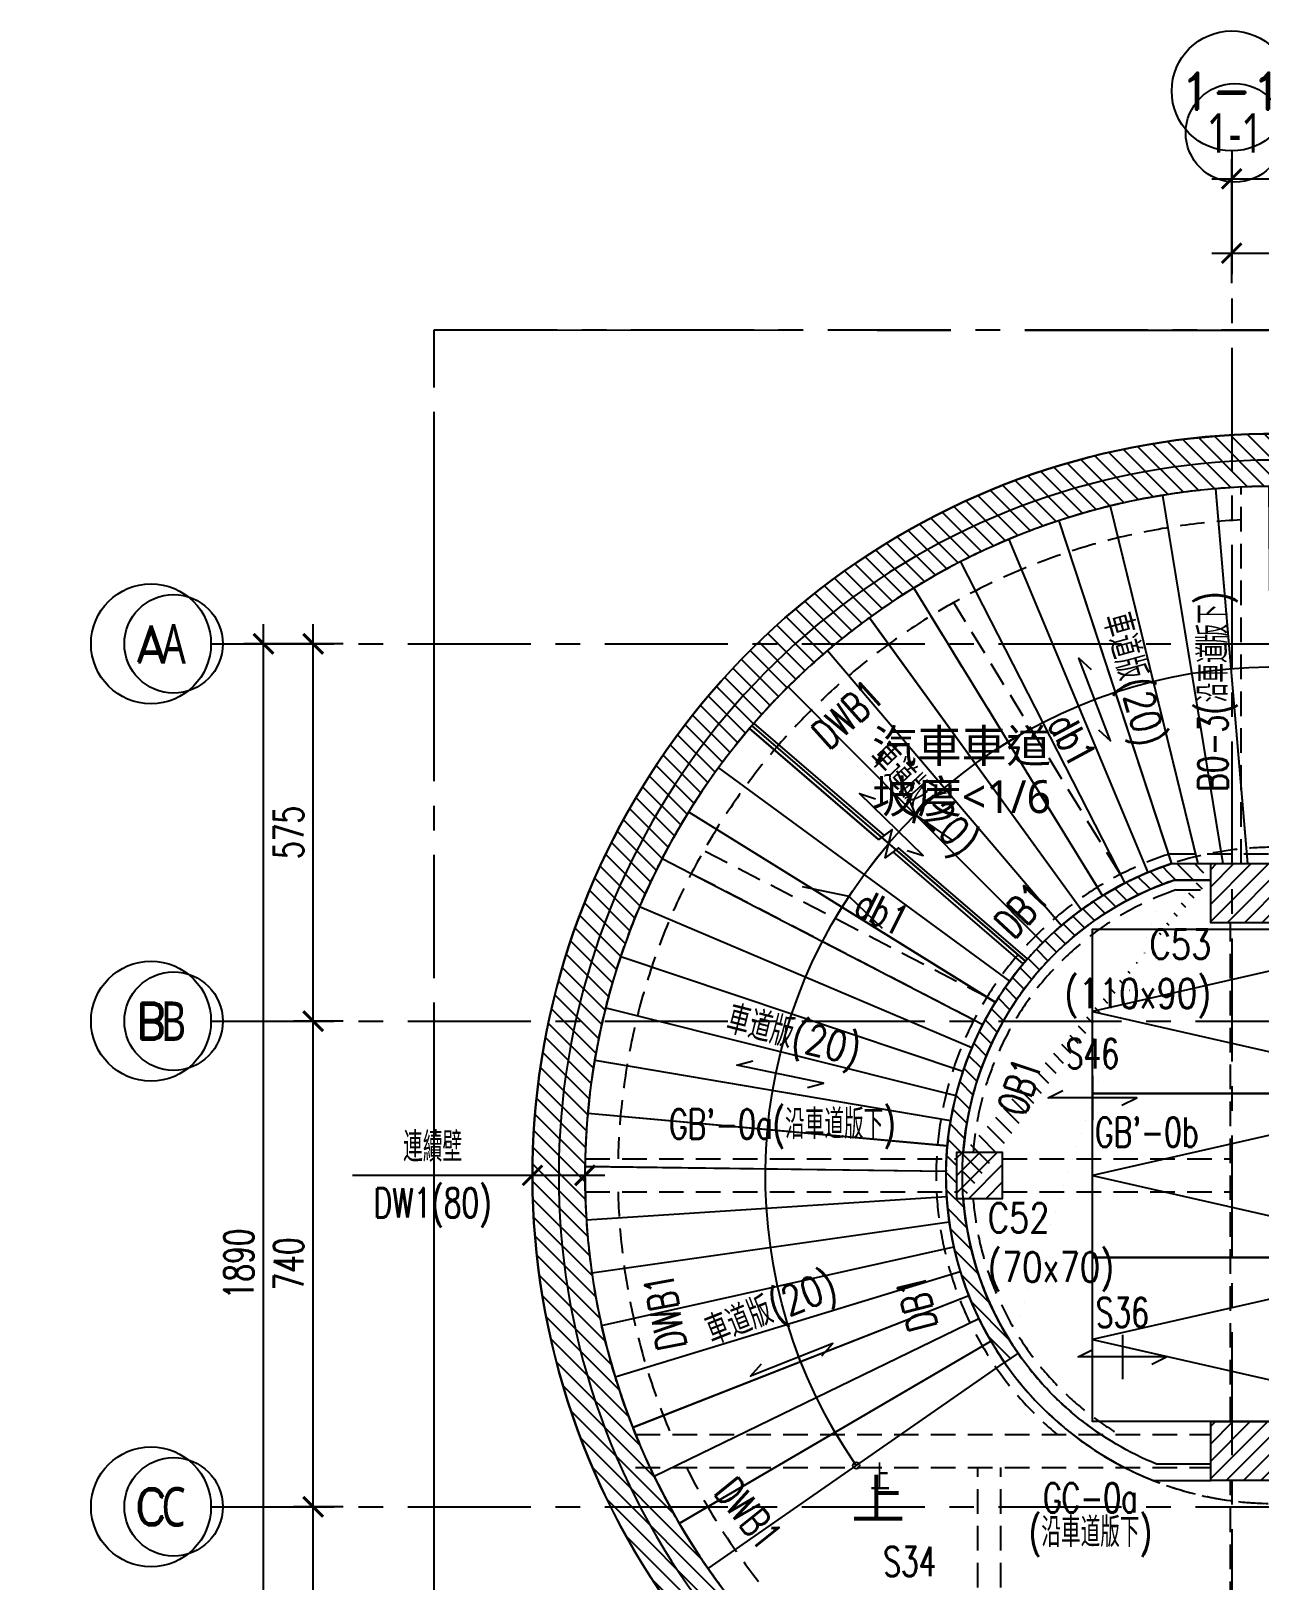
# Model space of a CAD drawing. Header units: millimetres. Extents: x -3377 to 119122, y -22007 to 15479.
# Drawn here: x 12887 to 14759, y 1458 to 3818 of the extents above; entities that cross this region are included whole.
import ezdxf
from ezdxf import colors
from ezdxf.entities.mleader import LeaderData, LeaderLine
from ezdxf.enums import TextEntityAlignment as Align
from ezdxf.math import Vec2, Vec3

# ---------------------------------------------------------------- set-up
doc = ezdxf.new("R2010")
doc.units = ezdxf.units.MM
doc.header["$LTSCALE"] = 150
doc.header["$MEASUREMENT"] = 0
doc.linetypes.add('CENTER', pattern=[2, 1.25, -0.25, 0.25, -0.25])
doc.linetypes.add('HIDDEN', pattern=[0.375, 0.25, -0.125])
doc.layers.get('0').update_dxf_attribs({"plot": 0})
doc.layers.add('AREA', color=3, linetype='Continuous', plot=False)
doc.layers.add('S-ARCH', color=252, linetype='Continuous', plot=False)
for name, color, linetype in [('ASSLN', 8, 'Continuous'), ('Col-Line', 8, 'CENTER'), ('Duct', 1, 'Continuous'), ('GRID', 5, 'CENTER'), ('OTHER', 4, 'Continuous'), ('PARK', 4, 'Continuous'), ('S-COL', 7, 'Continuous'), ('S-COLB', 4, 'HIDDEN'), ('S-CONC', 7, 'Continuous'), ('S-CONCWALL', 30, 'Continuous'), ('S-DIM', 2, 'Continuous'), ('S-GRID', 1, 'CENTER'), ('S-GRID-DIM', 2, 'Continuous'), ('S-GRID-T', 3, 'Continuous'), ('S-HATCH-COL', 13, 'Continuous'), ('S-HATCH-CONC', 124, 'Continuous'), ('S-HATCH-CONCWALL', 161, 'Continuous'), ('S-RAMP', 201, 'Continuous'), ('S-RCBMB', 3, 'HIDDEN'), ('S-RCBMG', 2, 'HIDDEN'), ('S-SITE', 34, 'CENTER'), ('S-SLAB', 5, 'Continuous'), ('S-SLABT', 2, 'Continuous'), ('S-SYM', 3, 'Continuous'), ('S-TEXTB', 3, 'Continuous'), ('S-TEXTC', 3, 'Continuous'), ('S-TEXTG', 2, 'Continuous'), ('TEXT', 2, 'Continuous'), ('TITLE', 6, 'Continuous'), ('WALL', 2, 'Continuous')]:
    doc.layers.add(name, color=color, linetype=linetype)
doc.styles.add('C1', font='', dxfattribs={"bigfont": 'japanese.shx'})
doc.styles.add('CD2', font='romand', dxfattribs={"height": 15})
doc.styles.add('CS4', font='romans.shx', dxfattribs={"width": 0.7, "height": 45, "bigfont": 'lsp.shx'})
doc.styles.add('HH', font='')
doc.styles.add('LSP', font='SIMPLEX.shx', dxfattribs={"width": 0.8, "bigfont": 'lsp.shx'})
doc.styles.get('C1').set_extended_font_data('微軟正黑體')
doc.styles.get('HH').set_extended_font_data('Microsoft JhengHei')
doc.dimstyles.new('DIM150', dxfattribs={"dimscale": 15, "dimtxt": 3, "dimasz": 2, "dimexe": 2, "dimexo": 2, "dimgap": 1, "dimtad": 1, "dimdec": 1, "dimdsep": 46, "dimtxsty": 'CS4', "dimblk1": 'ARCHTICK', "dimblk2": 'ARCHTICK', "dimsah": 1, "dimcen": 2, "dimdle": 2, "dimadec": 0, "dimazin": 0, "dimtfac": 1, "dimtdec": 1, "dimtmove": 0, "dimatfit": 3, "dimldrblk": 'TAA', "dimfxl": 0, "dimtolj": 1, "dimarcsym": 0})

# ---------------------------------------------------------------- blocks, each defined once
blk = doc.blocks.new('SG2')
at = {"layer": 'S-GRID-T'}
blk.add_circle((-6.09375, 0), 6.09375, dxfattribs=at)
at = {"layer": 'S-GRID-T', "style": 'CD2'}
blk.add_attdef('GRID-BUB', text='', height=3.75, dxfattribs=at).set_placement((-6.09375, 0), align=Align.MIDDLE_CENTER)
blk = doc.blocks.new('_ARCHTICK')
at = {"color": 0, "linetype": 'ByBlock', "const_width": 0.15}
blk.add_lwpolyline([(-0.5, -0.5), (0.5, 0.5)], dxfattribs=at)
blk = doc.blocks.new('*D249')
at = {"layer": 'DEFPOINTS', "color": 0, "transparency": 16777216}
for p in [(-5535.9, -287.4), (-9503.9, -400.6), (-5535.9, -400.6)]:
    blk.add_point(p, dxfattribs=at)
at = {"layer": 'S-GRID-DIM', "color": 0, "lineweight": -2, "transparency": 16777216}
for p, q in [((-9503.9, -370.6), (-9503.9, -257.4)), ((-5535.9, -370.6), (-5535.9, -257.4)), ((-9533.9, -287.4), (-5505.9, -287.4))]:
    blk.add_line(p, q, dxfattribs=at)
at = {"layer": 'S-GRID-DIM', "color": 0, "lineweight": -2, "transparency": 16777216, "xscale": 30, "yscale": 30, "zscale": 30, "rotation": 180}
blk.add_blockref('_ARCHTICK', (-9503.9, -287.4), dxfattribs=at)
at = {"layer": 'S-GRID-DIM', "color": 0, "lineweight": -2, "transparency": 16777216, "xscale": 30, "yscale": 30, "zscale": 30}
blk.add_blockref('_ARCHTICK', (-5535.9, -287.4), dxfattribs=at)
at = {"layer": 'S-GRID-DIM', "color": 0, "transparency": 16777216, "insert": (-7496.9, -249.9), "char_height": 45, "attachment_point": 5, "style": 'CS4'}
blk.add_mtext('\\A1;3968', dxfattribs=at)
blk = doc.blocks.new('TAA')
at = {"linetype": 'Continuous'}
blk.add_line((0, 0), (-1.663, 0), dxfattribs=at)
blk.add_solid([(-1.5, -0.25), (-1.5, 0.25), (0, 0)], dxfattribs=at)
blk = doc.blocks.new('*D253')
at = {"layer": 'DEFPOINTS', "color": 0, "transparency": 16777216}
for p in [(-10979.1, -995.9), (-10903.4, -995.9), (-10903.4, -2885.9)]:
    blk.add_point(p, dxfattribs=at)
at = {"layer": 'S-GRID-DIM', "color": 0, "lineweight": -2, "transparency": 16777216}
for p, q in [((-10979.1, -2915.9), (-10979.1, -965.9)), ((-10933.4, -995.9), (-11009.1, -995.9)), ((-10933.4, -2885.9), (-11009.1, -2885.9))]:
    blk.add_line(p, q, dxfattribs=at)
at = {"layer": 'S-GRID-DIM', "color": 0, "lineweight": -2, "transparency": 16777216, "xscale": 30, "yscale": 30, "zscale": 30}
for p, rotation in [((-10979.1, -995.9), 90), ((-10979.1, -2885.9), 270)]:
    blk.add_blockref('_ARCHTICK', p, dxfattribs=dict(at, rotation=rotation))
at = {"layer": 'S-GRID-DIM', "color": 0, "transparency": 16777216, "insert": (-11016.6, -1940.9), "char_height": 45, "attachment_point": 5, "rotation": 90, "style": 'CS4'}
blk.add_mtext('\\A1;1890', dxfattribs=at)
blk = doc.blocks.new('*D254')
at = {"layer": 'DEFPOINTS', "color": 0, "transparency": 16777216}
for p in [(-10903.4, -2310.9), (-10827.8, -2310.9), (-10827.8, -2885.9)]:
    blk.add_point(p, dxfattribs=at)
at = {"layer": 'S-GRID-DIM', "color": 0, "lineweight": -2, "transparency": 16777216}
for p, q in [((-10903.4, -2915.9), (-10903.4, -2280.9)), ((-10857.8, -2310.9), (-10933.4, -2310.9)), ((-10857.8, -2885.9), (-10933.4, -2885.9))]:
    blk.add_line(p, q, dxfattribs=at)
at = {"layer": 'S-GRID-DIM', "color": 0, "lineweight": -2, "transparency": 16777216, "xscale": 30, "yscale": 30, "zscale": 30}
for p, rotation in [((-10903.4, -2310.9), 90), ((-10903.4, -2885.9), 270)]:
    blk.add_blockref('_ARCHTICK', p, dxfattribs=dict(at, rotation=rotation))
at = {"layer": 'S-GRID-DIM', "color": 0, "transparency": 16777216, "insert": (-10940.9, -2598.4), "char_height": 45, "attachment_point": 5, "rotation": 90, "style": 'CS4'}
blk.add_mtext('\\A1;575', dxfattribs=at)
blk = doc.blocks.new('*D255')
at = {"layer": 'DEFPOINTS', "color": 0, "transparency": 16777216}
for p in [(-10903.4, -1570.9), (-10827.8, -1570.9), (-10827.8, -2310.9)]:
    blk.add_point(p, dxfattribs=at)
at = {"layer": 'S-GRID-DIM', "color": 0, "lineweight": -2, "transparency": 16777216}
for p, q in [((-10903.4, -2340.9), (-10903.4, -1540.9)), ((-10857.8, -1570.9), (-10933.4, -1570.9)), ((-10857.8, -2310.9), (-10933.4, -2310.9))]:
    blk.add_line(p, q, dxfattribs=at)
at = {"layer": 'S-GRID-DIM', "color": 0, "lineweight": -2, "transparency": 16777216, "xscale": 30, "yscale": 30, "zscale": 30}
for p, rotation in [((-10903.4, -1570.9), 90), ((-10903.4, -2310.9), 270)]:
    blk.add_blockref('_ARCHTICK', p, dxfattribs=dict(at, rotation=rotation))
at = {"layer": 'S-GRID-DIM', "color": 0, "transparency": 16777216, "insert": (-10940.9, -1940.9), "char_height": 45, "attachment_point": 5, "rotation": 90, "style": 'CS4'}
blk.add_mtext('\\A1;740', dxfattribs=at)
blk = doc.blocks.new('*D256')
at = {"layer": 'DEFPOINTS', "color": 0, "transparency": 16777216}
for p in [(-10903.4, -995.9), (-10827.8, -995.9), (-10827.8, -1570.9)]:
    blk.add_point(p, dxfattribs=at)
at = {"layer": 'S-GRID-DIM', "color": 0, "lineweight": -2, "transparency": 16777216}
for p, q in [((-10903.4, -1600.9), (-10903.4, -965.9)), ((-10857.8, -995.9), (-10933.4, -995.9)), ((-10857.8, -1570.9), (-10933.4, -1570.9))]:
    blk.add_line(p, q, dxfattribs=at)
at = {"layer": 'S-GRID-DIM', "color": 0, "lineweight": -2, "transparency": 16777216, "xscale": 30, "yscale": 30, "zscale": 30}
for p, rotation in [((-10903.4, -995.9), 90), ((-10903.4, -1570.9), 270)]:
    blk.add_blockref('_ARCHTICK', p, dxfattribs=dict(at, rotation=rotation))
at = {"layer": 'S-GRID-DIM', "color": 0, "transparency": 16777216, "insert": (-10940.9, -1283.4), "char_height": 45, "attachment_point": 5, "rotation": 90, "style": 'CS4'}
blk.add_mtext('\\A1;575', dxfattribs=at)
blk = doc.blocks.new('SG1')
at = {"layer": 'S-GRID-T'}
blk.add_circle((0, 6.09375), 6.09375, dxfattribs=at)
at = {"layer": 'S-GRID-T', "style": 'CD2'}
blk.add_attdef('GRID-BUB', text='', height=3.75, dxfattribs=at).set_placement((0, 6.09375), align=Align.MIDDLE_CENTER)
blk = doc.blocks.new('*D248')
at = {"layer": 'DEFPOINTS', "color": 0, "transparency": 16777216}
for p in [(-8310.9, -400.6), (-9503.9, -476.2), (-8310.9, -476.2)]:
    blk.add_point(p, dxfattribs=at)
at = {"layer": 'S-GRID-DIM', "color": 0, "lineweight": -2, "transparency": 16777216}
for p, q in [((-9503.9, -446.2), (-9503.9, -370.6)), ((-8310.9, -446.2), (-8310.9, -370.6)), ((-9533.9, -400.6), (-8280.9, -400.6))]:
    blk.add_line(p, q, dxfattribs=at)
at = {"layer": 'S-GRID-DIM', "color": 0, "lineweight": -2, "transparency": 16777216, "xscale": 30, "yscale": 30, "zscale": 30, "rotation": 180}
blk.add_blockref('_ARCHTICK', (-9503.9, -400.6), dxfattribs=at)
at = {"layer": 'S-GRID-DIM', "color": 0, "lineweight": -2, "transparency": 16777216, "xscale": 30, "yscale": 30, "zscale": 30}
blk.add_blockref('_ARCHTICK', (-8310.9, -400.6), dxfattribs=at)
at = {"layer": 'S-GRID-DIM', "color": 0, "transparency": 16777216, "insert": (-8907.4, -363.1), "char_height": 45, "attachment_point": 5, "style": 'CS4'}
blk.add_mtext('\\A1;1193', dxfattribs=at)
blk = doc.blocks.new('CONC')
blk.add_lwpolyline([(-8365.9, -2935.9), (-9439.2, -2935.9, -1.434028), (-8706.2, -945.9), (-8365.9, -945.9), (-8365.9, -1025.9), (-8736.3, -1025.9, 1.455344), (-9439.2, -2855.9), (-8365.9, -2855.9), (-8365.9, -2935.9)], format="xyb")
blk = doc.blocks.new('COL(B4F-B2F)')
for points in [[(-9425.9, -1420.9), (-9535.9, -1420.9), (-9535.9, -1330.9), (-9425.9, -1330.9)], [(-9923, -1840.9), (-9853, -1840.9), (-9853, -1770.9), (-9923, -1770.9)], [(-9425.9, -2270.9), (-9535.9, -2270.9), (-9535.9, -2180.9), (-9425.9, -2180.9)]]:
    blk.add_lwpolyline(points, close=True)
blk = doc.blocks.new('*D48')
at = {"layer": 'DEFPOINTS', "color": 0, "transparency": 16777216}
for p in [(13651.6, 2074.2), (13651.6, 2074.2), (13731.6, 2074.2)]:
    blk.add_point(p, dxfattribs=at)
at = {"layer": 'S-DIM', "color": 0, "lineweight": -2, "transparency": 16777216}
for p, q in [((13651.6, 2074.2), (13377.3, 2074.2)), ((13761.6, 2074.2), (13651.6, 2074.2))]:
    blk.add_line(p, q, dxfattribs=at)
at = {"layer": 'S-DIM', "color": 0, "lineweight": -2, "transparency": 16777216, "xscale": 30, "yscale": 30, "zscale": 30, "rotation": 180}
blk.add_blockref('_ARCHTICK', (13651.6, 2074.2), dxfattribs=at)
at = {"layer": 'S-DIM', "color": 0, "lineweight": -2, "transparency": 16777216, "xscale": 30, "yscale": 30, "zscale": 30}
blk.add_blockref('_ARCHTICK', (13731.6, 2074.2), dxfattribs=at)
at = {"layer": 'S-DIM', "color": 0, "transparency": 16777216, "char_height": 45, "attachment_point": 5, "style": 'CS4'}
for s, insert in [('\\A1;連續壁', (13499.4, 2117.4)), ('\\A1;DW1(80)', (13499.4, 2024.9))]:
    blk.add_mtext(s, dxfattribs=dict(at, insert=insert))
blk = doc.blocks.new('車道牆(B3F-B2F)')
for p, q in [((-9535.9, -1355.9), (-9535.9, -1330.9)), ((-9425.9, -1330.9), (-9425.9, -1355.9))]:
    blk.add_line(p, q)
for points in [[(-9912.9, -1840.9, 0.134065), (-9829.4, -2076.8), (-9849.9, -2091, -0.501712), (-9595.3, -1330.9), (-9535.9, -1330.9)], [(-9535.9, -1355.9), (-9591.3, -1355.9, 0.301454), (-9912.9, -1770.9)]]:
    blk.add_lwpolyline(points, format="xyb")
for points in [[(-9425.9, -1330.9), (-9290.9, -1330.9), (-9290.9, -1355.9), (-9425.9, -1355.9)], [(-9912.9, -1770.9), (-9923, -1770.9), (-9923, -1840.9), (-9912.9, -1840.9)]]:
    blk.add_lwpolyline(points)
blk = doc.blocks.new('RAMP(B2F)')
for p, q in [((-9609.3, -769.8), (-9517.2, -1330.9)), ((-9528.6, -759.7), (-9479.8, -1330.9)), ((-9447.3, -755.9), (-9442.9, -1330.9)), ((-9366, -758.5), (-9406, -1330.9)), ((-9285.1, -767.3), (-9368.8, -1330.9)), ((-9689, -786.1), (-9555.6, -1330.9)), ((-9205.2, -782.3), (-9330.6, -1330.9)), ((-9767.2, -808.5), (-9595.4, -1330.9)), ((-9126.6, -803.5), (-9291.1, -1330.9)), ((-9843.5, -836.8), (-9631.7, -1344.4)), ((-9917.3, -871), (-9666.9, -1360.7)), ((-9988.2, -910.9), (-9700.6, -1379.7)), ((-10055.9, -956.1), (-9732.9, -1401.2)), ((-10119.8, -1006.3), (-9763.3, -1425.2)), ((-10179.7, -1061.4), (-9791.8, -1451.4)), ((-10235.1, -1121), (-9818.2, -1479.8)), ((-10231.8, -1117.2), (-10033.5, -1287.9)), ((-10285.7, -1184.7), (-9842.3, -1510.1)), ((-10331.3, -1252.1), (-9864, -1542.2)), ((-9821.5, -1483.5), (-10019.8, -1312.9)), ((-10371.5, -1322.8), (-9883.2, -1575.8)), ((-10406.1, -1396.4), (-9899.6, -1610.9)), ((-10434.9, -1472.5), (-9913.3, -1647.1)), ((-10457.7, -1550.6), (-9924.2, -1684.3)), ((-10474.4, -1630.2), (-9932.2, -1722.2)), ((-10484.9, -1710.9), (-9937.2, -1760.6)), ((-10489.1, -1792.1), (-9939.2, -1799.3)), ((-10487, -1873.4), (-9938.2, -1838.1)), ((-10478.7, -1954.4), (-9934.2, -1876.6)), ((-10464.1, -2034.4), (-9927.2, -1914.7)), ((-10443.3, -2113), (-9917.4, -1952.2)), ((-10416.5, -2189.8), (-9904.6, -1988.7)), ((-10383.9, -2264.4), (-9889, -2024.2)), ((-10345.5, -2336.1), (-9870.8, -2058.4)), ((-10301.8, -2404.7), (-9850, -2091))]:
    blk.add_line(p, q)
at = {"linetype": 'HIDDEN'}
blk.add_line((-9439.2, -2855.9), (-9439.2, -2305.9), dxfattribs=at)
blk.add_lwpolyline([(-10075.9, -2247.9, -0.713872), (-9208.5, -1066)], format="xyb")
blk.add_lwpolyline([(-9814.9, -1476), (-10011.5, -1306.8), (-10032.1, -1322.1), (-10021.2, -1278.7), (-10041.7, -1294), (-10238.3, -1124.8)])
for centre in [(-9208.5, -1066), (-10075.9, -2247.9)]:
    blk.add_circle(centre, 5)
for radius, start, end in [(1050, 0, 90), (500, 0, 90), (500, 270, 0), (1050, 270, 0), (500, 225.9728, 270), (1050, 225.9728, 270)]:
    blk.add_arc((-9439.2, -1805.9), radius, start, end, dxfattribs=at)
at = {"linetype": 'Continuous', "style": 'CS4', "width": 0.8}
for s, p in [('下', (-9178.8, -1086.5)), ('上', (-10039.5, -2286.5))]:
    blk.add_text(s, height=40, dxfattribs=at).set_placement(p, align=Align.CENTER)
blk = doc.blocks.new('A$C51804F4D')
at = {"color": 252}
blk.add_line((-3740.9, -113.8), (-3289.1, 199.9), dxfattribs=at)
blk.add_lwpolyline([(-3515, 43, -0.713872), (-2647.6, 1224.9)], format="xyb", dxfattribs=at)
for points in [[(-3453.1, 1101.4), (-3424.9, 1034.5), (-3366.8, 994.3)], [(-3597.4, 925.1), (-3526.2, 910.7), (-3475.4, 861.7)]]:
    blk.add_lwpolyline(points, dxfattribs=at)
at = {"color": 252, "linetype": 'HIDDEN'}
for radius, start, end in [(1050, 90, 180), (500, 90, 180), (1050, 180, 270), (500, 180, 270)]:
    blk.add_arc((-2878.4, 485), radius, start, end, dxfattribs=at)
at = {"layer": 'AREA', "color": 252}
blk.add_lwpolyline([(-910, 1305), (-2160.2, 1305, 1.444326), (-2878.4, -605), (-1801.2, -605), (1040, -605), (1040, 70), (1560, 70), (1560, 710), (1040, 710), (1040, 1305), (5, 1305), (5, 1335), (-910, 1335)], format="xyb", close=True, dxfattribs=at)
at = {"layer": 'ASSLN', "color": 252}
for p, q in [((-3048.4, 1521.1), (-2956.3, 960)), ((-2967.7, 1531.2), (-2918.9, 960)), ((-3128.2, 1504.9), (-2994.7, 960)), ((-3206.4, 1482.5), (-3034.5, 960)), ((-3282.6, 1454.1), (-3070.8, 946.5)), ((-3356.4, 1419.9), (-3106, 930.2)), ((-3427.3, 1380), (-3139.8, 911.2)), ((-3495, 1334.9), (-3172, 889.7)), ((-3558.9, 1284.6), (-3202.4, 865.7)), ((-3618.8, 1229.5), (-3230.9, 839.5)), ((-3674.2, 1169.9), (-3257.3, 811.2)), ((-3724.8, 1106.2), (-3281.4, 780.8)), ((-3770.4, 1038.8), (-3303.1, 748.7)), ((-3810.6, 968.1), (-3322.3, 715.1)), ((-3845.2, 894.5), (-3338.8, 680)), ((-3874, 818.4), (-3352.5, 643.8)), ((-3896.8, 740.3), (-3363.3, 606.6)), ((-3913.5, 660.7), (-3371.3, 568.7)), ((-3924, 580), (-3376.3, 530.3)), ((-3928.3, 498.8), (-3378.3, 491.6)), ((-3926.2, 417.5), (-3377.3, 452.8)), ((-3917.8, 336.6), (-3373.3, 414.3)), ((-3903.2, 256.5), (-3366.4, 376.2)), ((-3882.4, 177.9), (-3356.5, 338.8)), ((-3855.6, 101.1), (-3343.7, 302.2)), ((-3823, 26.6), (-3328.2, 266.7)), ((-3784.7, -45.2), (-3309.9, 232.5))]:
    blk.add_line(p, q, dxfattribs=at)
at = {"layer": 'Col-Line', "color": 252, "linetype": 'ByBlock'}
for centre in [(-2938, 2073.6), (-4555.2, 1295), (-4555.2, 720), (-4555.2, -20)]:
    blk.add_circle(centre, 75, dxfattribs=at)
at = {"layer": 'Duct', "color": 252, "linetype": 'CENTER', "ltscale": 3}
blk.add_lwpolyline([(-4158.3, -1071.5), (-4158.3, 185.7), (-4158.4, 1773.2), (1649.9, 1773.1), (1649.4, 185.7), (1649, -1071.5), (-1332.8, -1071.5)], close=True, dxfattribs=at)
blk.add_lwpolyline([(-4158.3, -1071.5), (-4158.3, 185.7), (-4158.4, 1773.2), (1649.9, 1773.1), (1649.4, 185.7), (1649, -1071.5), (-1332.8, -1071.5)], close=True, dxfattribs=at)
at = {"layer": 'GRID', "color": 252, "ltscale": 0.1}
for p, q in [((-2943, 1879.4), (-2943, 1998.6)), ((-4480.2, 1295), (-4343, 1295)), ((-4480.2, 720), (-4343, 720)), ((-4447.7, -20), (-4343, -20))]:
    blk.add_line(p, q, dxfattribs=at)
at = {"layer": 'OTHER', "color": 252}
for p, q in [((-3671, 1173.7), (-3472.6, 1003.1)), ((-3260.6, 807.4), (-3458.9, 978))]:
    blk.add_line(p, q, dxfattribs=at)
blk.add_lwpolyline([(-3254.1, 814.9), (-3450.7, 984.1), (-3471.2, 968.9), (-3460.3, 1012.2), (-3480.9, 996.9), (-3677.5, 1166.1)], dxfattribs=at)
at = {"layer": 'PARK', "color": 252}
for points in [[(-2605, 860), (-2605, 610), (-3155, 610), (-3155, 860), (-2605, 860), (-3155, 735), (-2605, 610)], [(-2605, 610), (-2605, 360), (-3155, 360), (-3155, 610), (-2605, 610), (-3155, 485), (-2605, 360)], [(-2605, 360), (-2605, 110), (-3155, 110), (-3155, 360), (-2605, 360), (-3155, 235), (-2605, 110)]]:
    blk.add_lwpolyline(points, dxfattribs=at)
at = {"layer": 'WALL', "color": 252}
blk.add_line((-2730, 960), (-3034.5, 960), dxfattribs=at)
for points in [[(-950, 1345), (-2145.3, 1345, 1.434028), (-2878.4, -645), (-1801.2, -645), (1080, -645), (1080, 30), (1600, 30), (1600, 750), (1080, 750), (1080, 1345), (45, 1345), (45, 1375), (-950, 1375)], [(-870, 1265), (-2175.4, 1265, 1.455344), (-2878.4, -565), (-1801.2, -565), (1000, -565), (1000, 110), (1520, 110), (1520, 670), (1000, 670), (1000, 1265), (-35, 1265), (-35, 1295), (-870, 1295)], [(-3030.4, 935), (-2975, 935), (-2975, 960), (-3034.5, 960, 0.133948), (-3254.1, 814.9, 0.005), (-3260.6, 807.3, 0.339022), (-3289.1, 199.9, 0.147961), (-3062.1, 20), (-2975, 20), (-2975, 45), (-3057.3, 45, -0.145433), (-3268.5, 214.1, -0.499111)]]:
    blk.add_lwpolyline(points, format="xyb", close=True, dxfattribs=at)
at = {"layer": 'Col-Line', "color": 252, "style": 'C1', "width": 0.75}
for s, p in [('1-1', (-2938, 2073.6)), ('A', (-4555.2, 1295)), ('B', (-4555.2, 720)), ('C', (-4555.2, -20))]:
    blk.add_text(s, height=60, dxfattribs=at).set_placement(p, align=Align.MIDDLE)
at = {"layer": 'TEXT', "color": 252, "style": 'HH'}
for s, p in [('汽車車道', (-3354.5, 1114.4)), ('坡度<1/6', (-3354.5, 1037.1))]:
    blk.add_text(s, height=50, dxfattribs=at).set_placement(p, align=Align.CENTER)
at = {"layer": 'TITLE', "color": 252, "linetype": 'Continuous', "style": 'HH'}
blk.add_text('上', height=60, dxfattribs=at).set_placement((-3481.7, -38.3), align=Align.CENTER)
blk = doc.blocks.new('2022-0217')
blk.add_blockref('A$C51804F4D', (5549.5, -6171))
blk = doc.blocks.new('_None')
blk = doc.blocks.new('LINE')
at = {"layer": 'S-GRID'}
for points in [[(-9503.87, -244.9), (-9503.87, -3085.91)], [(-11059.11, -995.91), (-4810.87, -995.91)], [(-11059.11, -1570.91), (-4810.87, -1570.91)], [(-11059.11, -2310.91), (-4810.87, -2310.91)]]:
    blk.add_lwpolyline(points, dxfattribs=at)
at = {"layer": 'S-GRID-T', "xscale": 15, "yscale": 15, "zscale": 15}
for name, p, values in [('SG1', (-9503.87, -244.9), {'GRID-BUB': '1-1'}), ('SG2', (-11059.11, -995.91), {'GRID-BUB': 'A'}), ('SG2', (-11059.11, -1570.91), {'GRID-BUB': 'B'}), ('SG2', (-11059.11, -2310.91), {'GRID-BUB': 'C'})]:
    blk.add_blockref(name, p, dxfattribs=at).add_auto_attribs(values)
at = {"layer": 'S-GRID-DIM'}
dim = blk.add_linear_dim(base=(-5535.87, -287.4), p1=(-9503.87, -400.57), p2=(-5535.87, -400.57), dimstyle='DIM150', dxfattribs=at)
dim.commit()
dim.dimension.update_dxf_attribs({"geometry": '*D249', "text_midpoint": (-7496.87, -287.4), "dimtype": 128})
dim = blk.add_linear_dim(base=(-8310.87, -400.57), p1=(-9503.87, -476.23), p2=(-8310.87, -476.23), dimstyle='DIM150', dxfattribs=at)
dim.commit()
dim.dimension.update_dxf_attribs({"geometry": '*D248', "text_midpoint": (-8907.37, -363.07)})
for base, p1, p2, picture, middle in [((-10979.11, -995.91), (-10903.44, -2885.91), (-10903.44, -995.91), '*D253', (-11016.61, -1940.91)), ((-10903.44, -995.91), (-10827.78, -1570.91), (-10827.78, -995.91), '*D256', (-10940.94, -1283.41)), ((-10903.44, -1570.91), (-10827.78, -2310.91), (-10827.78, -1570.91), '*D255', (-10940.94, -1940.91)), ((-10903.44, -2310.91), (-10827.78, -2885.91), (-10827.78, -2310.91), '*D254', (-10940.94, -2598.41))]:
    dim = blk.add_linear_dim(base=base, p1=p1, p2=p2, angle=90, dimstyle='DIM150', dxfattribs=at)
    dim.commit()
    dim.dimension.update_dxf_attribs({"geometry": picture, "text_midpoint": middle})

msp = doc.modelspace()

# ---------------------------------------------------------------- hatches: boundary and pattern name
at = {"layer": 'S-HATCH-COL'}
h = msp.add_hatch(dxfattribs=at)
h.set_pattern_fill('ANSI31', color=256, scale=150, style=0)
h.paths.add_polyline_path([(14794.93, 2459.16), (14684.93, 2459.16), (14684.93, 2549.16), (14794.93, 2549.16)])
h.paths.add_polyline_path([(14794.93, 1609.16), (14684.93, 1609.16), (14684.93, 1699.16), (14794.93, 1699.16)])
h.paths.add_polyline_path([(18629.93, 2359.16), (18739.93, 2359.16), (18739.93, 2259.16), (18629.93, 2259.16)])
h.paths.add_polyline_path([(18629.93, 1619.16), (18739.93, 1619.16), (18739.93, 1519.16), (18629.93, 1519.16)])
h.paths.add_polyline_path([(18609.93, 1044.16), (18739.93, 1044.16), (18739.93, 944.16), (18609.93, 944.16)])
h.paths.add_polyline_path([(17524.93, 1044.16), (17654.93, 1044.16), (17654.93, 944.16), (17524.93, 944.16)])
h.paths.add_polyline_path([(16869.93, 1044.16), (16739.93, 1044.16), (16739.93, 944.16), (16869.93, 944.16)])
h.paths.add_polyline_path([(15854.93, 2934.16), (15984.93, 2934.16), (15984.93, 2834.16), (15854.93, 2834.16)])
h.paths.add_polyline_path([(15854.93, 2369.16), (15964.93, 2369.16), (15964.93, 2269.16), (15854.93, 2269.16)])
h.paths.add_polyline_path([(15854.93, 1634.16), (15964.93, 1634.16), (15964.93, 1534.16), (15854.93, 1534.16)])
h.paths.add_polyline_path([(15854.93, 1044.16), (15984.93, 1044.16), (15984.93, 944.16), (15854.93, 944.16)])
h.paths.add_polyline_path([(16839.93, 2934.16), (16709.93, 2934.16), (16709.93, 2834.16), (16839.93, 2834.16)])
h.paths.add_polyline_path([(17574.93, 1589.16), (17659.93, 1589.16), (17659.93, 1449.16), (17574.93, 1449.16)])
h.paths.add_polyline_path([(17574.93, 2414.16), (17659.93, 2414.16), (17659.93, 2274.16), (17574.93, 2274.16)])
h.paths.add_polyline_path([(16839.93, 2414.16), (16754.93, 2414.16), (16754.93, 2274.16), (16839.93, 2274.16)])
h.paths.add_polyline_path([(16754.93, 1589.16), (16839.93, 1589.16), (16839.93, 1449.16), (16754.93, 1449.16)])
h.paths.add_polyline_path([(17574.93, 2934.16), (17704.93, 2934.16), (17704.93, 2834.16), (17574.93, 2834.16)])
h.paths.add_polyline_path([(18609.93, 2934.16), (18739.93, 2934.16), (18739.93, 2834.16), (18609.93, 2834.16)])
h.paths.add_polyline_path([(14297.83, 2039.16), (14367.83, 2039.16), (14367.83, 2109.16), (14297.83, 2109.16)])
at = {"layer": 'S-HATCH-CONC'}
h = msp.add_hatch(dxfattribs=at)
h.set_pattern_fill('ANSI31', color=256, scale=150, angle=90, style=0)
h.set_pattern_definition([(135, (12110.4, 0), (-13.25825, -13.25825), [])])
h.paths.add_polyline_path([(18659.93, 1619.16), (19259.93, 1619.16), (19259.93, 2339.16), (18739.93, 2339.16), (18739.93, 2259.16), (19179.93, 2259.16), (19179.93, 1699.16), (18659.93, 1699.16)])
h.paths.add_polyline_path([(18659.93, 2834.16), (18739.93, 2834.16), (18739.93, 2359.16), (18659.93, 2359.16)])
h.paths.add_polyline_path([(18739.93, 1519.16), (18659.93, 1519.16), (18659.93, 1044.16), (18739.93, 1044.16)])
h.paths.add_polyline_path([(15984.93, 1024.16), (16739.93, 1024.16), (16739.93, 944.16), (15984.93, 944.16)])
h.paths.add_polyline_path([(16869.93, 1024.16), (17524.93, 1024.16), (17524.93, 944.16), (16869.93, 944.16)])
h.paths.add_polyline_path([(17654.93, 1024.16), (18609.93, 1024.16), (18609.93, 944.16), (17654.93, 944.16)])
edge = h.paths.add_edge_path()
edge.add_line((15854.93, 944.16), (14781.58, 944.16))
edge.add_arc((14781.58, 2074.16), 1130, 49.55789, 269.99999, ccw=False)
edge.add_line((15514.59, 2934.16), (15854.93, 2934.16))
edge.add_line((15854.93, 2934.16), (15854.93, 2854.16))
edge.add_line((15854.93, 2854.16), (15484.5, 2854.16))
edge.add_arc((14781.58, 2074.16), 1050, 47.97535, 269.99999)
edge.add_line((14781.58, 1024.16), (15854.93, 1024.16))
edge.add_line((15854.93, 1024.16), (15854.93, 944.16))
h.paths.add_polyline_path([(15984.93, 2934.16), (16709.93, 2934.16), (16709.93, 2854.16), (15984.93, 2854.16)])
h.paths.add_polyline_path([(17574.93, 2884.16), (16839.93, 2884.16), (16839.93, 2934.16), (16709.93, 2934.16), (16709.93, 2964.16), (17704.93, 2964.16), (17704.93, 2934.16), (17574.93, 2934.16)])
h.paths.add_polyline_path([(17704.93, 2934.16), (18609.93, 2934.16), (18609.93, 2854.16), (17704.93, 2854.16)])
at = {"layer": 'S-HATCH-CONCWALL'}
h = msp.add_hatch(dxfattribs=at)
h.set_pattern_fill('ANSI31', color=256, scale=150, angle=90, style=0)
edge = h.paths.add_edge_path()
edge.add_arc((14781.58, 2074.16), 475, 184.22569, 214.76891)
edge.add_line((14391.39, 1803.28), (14370.85, 1789.03))
edge.add_arc((14781.58, 2074.16), 500, 108.1951, 214.76891, ccw=False)
edge.add_line((14625.45, 2549.16), (14684.93, 2549.16))
edge = h.paths.add_edge_path(flags=17)
edge.add_line((14307.87, 2109.16), (14297.83, 2109.16))
edge.add_line((14297.83, 2109.16), (14297.83, 2039.16))
edge.add_line((14297.83, 2039.16), (14307.87, 2039.16))
edge = h.paths.add_edge_path(flags=16)
edge.add_line((14794.93, 2549.16), (14794.93, 2524.16))
edge = h.paths.add_edge_path(flags=17)
edge.add_line((14684.93, 2524.16), (14629.51, 2524.16))
edge.add_arc((14781.58, 2074.16), 475, 108.67195, 175.77444)
edge = h.paths.add_edge_path()
edge.add_line((14794.93, 2549.16), (14929.93, 2549.16))
edge.add_line((14929.93, 2549.16), (14929.93, 2524.16))
edge.add_line((14929.93, 2524.16), (14794.93, 2524.16))
edge = h.paths.add_edge_path()
edge.add_line((14684.93, 2524.16), (14684.93, 2549.16))

# ---------------------------------------------------------------- linework, layer by layer
at = {"layer": 'S-RCBMB'}
for p, q in [((14546.41, 2534.07), (14292.82, 2947.5)), ((14512.31, 2513.16), (14258.73, 2926.58)), ((13914.79, 2568.41), (14342.74, 2346.63)), ((13896.39, 2532.89), (14324.33, 2311.12)), ((14330.26, 1164.94), (14330.26, 1629.16)), ((14365.26, 1164.94), (14365.26, 1629.16))]:
    msp.add_line(p, q, dxfattribs=at)
at = {"layer": 'S-RCBMG'}
for p, q in [((14731.58, 2549.16), (14731.58, 3124.16)), ((14714.93, 1699.16), (14714.93, 2459.16)), ((13731.88, 2099.16), (14297.83, 2099.16)), ((14367.83, 2099.16), (14714.93, 2099.16)), ((13731.88, 2049.16), (14297.83, 2049.16)), ((14367.83, 2049.16), (14714.93, 2049.16)), ((13808.71, 1679.16), (14684.93, 1679.16)), ((13808.71, 1629.16), (14684.93, 1629.16)), ((14714.93, 1024.29), (14714.93, 1609.16))]:
    msp.add_line(p, q, dxfattribs=at)
for points in [[(14781.58, 1024.16, -1.4217699), (15449.71, 2884.16, -1.4217699)], [(13781.89, 2099.16, -0.3924069), (14731.58, 3072.91)], [(14451.13, 1679.16, -0.5899766), (14623.07, 2564.16), (14934.6, 2564.16)], [(14475.03, 1679.16, -0.6008037), (14625.45, 2549.16), (14929.93, 2549.16)], [(14307.87, 2109.16, -0.3014536), (14629.51, 2524.16), (14684.93, 2524.16)], [(14322.91, 2109.16, -0.2993471), (14632, 2509.16), (14684.93, 2509.16)], [(13862.9, 1679.16, -0.0955554), (13781.89, 2049.16)], [(14517.76, 1679.16, -0.2310317), (14307.87, 2039.16, -0.1340645)], [(14545.84, 1679.16, -0.2438047), (14322.91, 2039.16, -0.1334514)], [(14714.93, 1076.38, -0.2668046), (13886.05, 1629.16)]]:
    msp.add_lwpolyline(points, format="xyb", dxfattribs=at)
at = {"layer": 'S-SITE'}
msp.add_lwpolyline([(13501.58, 517.68), (13501.6, 1774.9), (13501.58, 3362.39), (19309.83, 3362.26), (19309.31, 1774.81), (19308.9, 517.68), (16327.11, 517.68)], close=True, dxfattribs=at)
at = {"layer": 'S-SLAB'}
msp.add_lwpolyline([(18739.93, 944.16), (14781.58, 944.16, -1.4340277), (15514.59, 2934.16), (16709.93, 2934.16), (16709.93, 2964.16), (17704.93, 2964.16), (17704.93, 2934.16), (18739.93, 2934.16), (18739.93, 2339.16), (19259.93, 2339.16), (19259.93, 1619.16), (18739.93, 1619.16), (18739.93, 944.16)], format="xyb", dxfattribs=at)
at = {"layer": 'S-SLABT', "color": 1}
for p, q in [((14504.7, 2225.94), (14504.7, 2158.44)), ((14550.31, 1831.4), (14550.31, 1763.9))]:
    msp.add_line(p, q, dxfattribs=at)
for points in [[(14513.8, 2753.09), (14532.33, 2736.08), (14484.2, 2862.21), (14502.74, 2845.19)], [(14222.67, 2569.2), (14246.63, 2561.53), (14150.04, 2655.85), (14174, 2648.18)], [(14070.62, 2208.12), (14094.95, 2214.51), (13962.82, 2242.22), (13987.15, 2248.61)], [(14549.7, 2180.94), (14572.2, 2192.19), (14437.2, 2192.19), (14459.7, 2203.44)], [(14092.2, 1799.45), (14108.95, 1818.21), (13983.49, 1768.37), (14000.25, 1787.13)], [(14595.31, 1786.4), (14617.81, 1797.65), (14482.81, 1797.65), (14505.31, 1808.9)]]:
    msp.add_lwpolyline(points, dxfattribs=at)

# ---------------------------------------------------------------- block references
at = {"layer": 'S-ARCH'}
msp.add_blockref('2022-0217', (12110.4, 7760.14), dxfattribs=at)
at = {"layer": 'S-COL'}
msp.add_blockref('COL(B4F-B2F)', (24220.8, 3880.07), dxfattribs=at)
at = {"layer": 'S-COLB'}
msp.add_blockref('COL(B4F-B2F)', (24220.8, 3880.07), dxfattribs=at)
at = {"layer": 'S-CONC'}
msp.add_blockref('CONC', (24220.8, 3880.07), dxfattribs=at)
at = {"layer": 'S-CONCWALL'}
msp.add_blockref('車道牆(B3F-B2F)', (24220.8, 3880.07), dxfattribs=at)
at = {"layer": 'S-GRID'}
msp.add_blockref('LINE', (24220.8, 3880.07), dxfattribs=at)
at = {"layer": 'S-RAMP'}
msp.add_blockref('RAMP(B2F)', (24220.8, 3880.07), dxfattribs=at)

# ---------------------------------------------------------------- texts
at = {"layer": 'S-SLABT', "color": 2, "style": 'CS4', "width": 0.8}
for rotation, p in [(285.55257, (14546.44, 2824.28)), (313.23505, (14232.01, 2632.81)), (345.71232, (14044.33, 2266.79)), (21.66302, (14023.11, 1851.48))]:
    msp.add_text('車道版(20)', height=45, rotation=rotation, dxfattribs=at).set_placement(p, align=Align.CENTER)
at = {"layer": 'S-SLABT', "color": 2, "style": 'CS4', "width": 0.7}
for s, p in [('S46', (14504.7, 2237.19)), ('S36', (14550.31, 1842.65)), ('S34', (14226.54, 1463.22))]:
    msp.add_text(s, height=45, dxfattribs=at).set_placement(p, align=Align.CENTER)
at = {"layer": 'S-TEXTB', "style": 'CS4', "width": 0.7}
for rotation, p in [(298.26297, (14473.52, 2738.46)), (333.18286, (14183.71, 2475.76))]:
    msp.add_text('db1', height=45, rotation=rotation, dxfattribs=at).set_placement(p, align=Align.MIDDLE)
at = {"layer": 'S-TEXTC', "style": 'CS4', "width": 0.8}
for s, p in [('C53', (14685.96, 2403.9)), ('(110x90)', (14685.96, 2328.9))]:
    msp.add_text(s, height=45, dxfattribs=at).set_placement(p, align=Align.RIGHT)
for s, p in [('C52', (14345.29, 1987.01)), ('(70x70)', (14345.29, 1912.01))]:
    msp.add_text(s, height=45, dxfattribs=at).set_placement(p)
at = {"layer": 'S-TEXTG', "style": 'CS4', "width": 0.7}
msp.add_text('B0-3(沿車道版下)', height=45, rotation=90, dxfattribs=at).set_placement((14691.58, 2811.04), align=Align.MIDDLE)
for s, rotation, p in [('DWB1', 41.95058, (14088.26, 2737.76)), ('DB1', 47.01273, (14368.22, 2447.28)), ('OB1', 71.89462, (14380.78, 2168.78)), ('DWB1', 100.74045, (13864.41, 1808.87)), ('DB1', 104.29197, (14247.39, 1838.28)), ('DWB1', 308.76508, (13943.89, 1604.22, 0))]:
    msp.add_text(s, height=45, rotation=rotation, dxfattribs=at).set_placement(p, align=Align.MIDDLE_LEFT)
for s, p in [("GB'-0a(沿車道版下)", (14032.35, 2149.16, 0)), ("GB'-0b", (14587.66, 2140.11, 0))]:
    msp.add_text(s, height=45, dxfattribs=at).set_placement(p, align=Align.MIDDLE)
at = {"layer": 'S-TEXTG', "insert": (14501.72, 1549.16), "char_height": 45, "attachment_point": 5, "line_spacing_factor": 0.7, "style": 'CS4'}
msp.add_mtext('GC-0a\\P(沿車道版下)', dxfattribs=at)

# ---------------------------------------------------------------- dimensions: what is measured, and where the dimension line sits
at = {"layer": 'S-DIM'}
dim = msp.add_linear_dim(base=(13651.58, 2074.16), p1=(13731.58, 2074.16), p2=(13651.58, 2074.16), text='連續壁\\XDW1(<>)', dimstyle='DIM150', dxfattribs=at)
dim.commit()
dim.dimension.update_dxf_attribs({"geometry": '*D48', "text_midpoint": (13499.44, 2074.16)})

# ---------------------------------------------------------------- leaders
at = {"layer": 'S-SYM'}
ml = msp.add_multileader_mtext('Standard', dxfattribs=at)
ml.set_content('抬版高程另詳建築；\\P頂版,撐牆配筋，另詳S8-01', color=256, style='LSP')
ml.set_leader_properties(color=256)
ml.set_arrow_properties(name='NONE')
ml.build(insert=Vec2(0, 0))
ml.multileader.update_dxf_attribs({"text_left_attachment_type": 2, "text_right_attachment_type": 2, "dogleg_length": 3, "arrow_head_size": 30, "scale": 15})
ctx = ml.context
ctx.base_point, ctx.scale, ctx.char_height, ctx.arrow_head_size, ctx.landing_gap_size, ctx.plane_origin = Vec3(24327.95, 2795.85), 15, 45, 30, 30, Vec3(25164.67, 3044.78)
ctx.left_attachment, ctx.right_attachment, ctx.text_align_type = 2, 2, 2
notes = []
notes.append((ctx, [(0, (1, 1, 0), (25006.59, 2795.85), (-1, 0), 45, [(0, [(25164.67, 3054.82)], 0, [])])]))
ctx.mtext.insert, ctx.mtext.width, ctx.mtext.alignment, ctx.mtext.flow_direction = Vec3(24931.59, 2864.36), 802.9463, 3, 5
for ctx, leaders in notes:
    for number, flags, end, landing, length, lines in leaders:
        leader = LeaderData()
        leader.index, (leader.has_last_leader_line, leader.has_dogleg_vector, leader.attachment_direction) = number, flags
        leader.last_leader_point, leader.dogleg_vector, leader.dogleg_length = Vec3(end), Vec3(landing), length
        for number, points, colour, breaks in lines:
            line = LeaderLine()
            line.index, line.vertices, line.color, line.breaks = number, Vec3.list(points), colors.encode_raw_color(colour), breaks
            leader.lines.append(line)
        ctx.leaders.append(leader)

doc.saveas('drawing.dxf')
